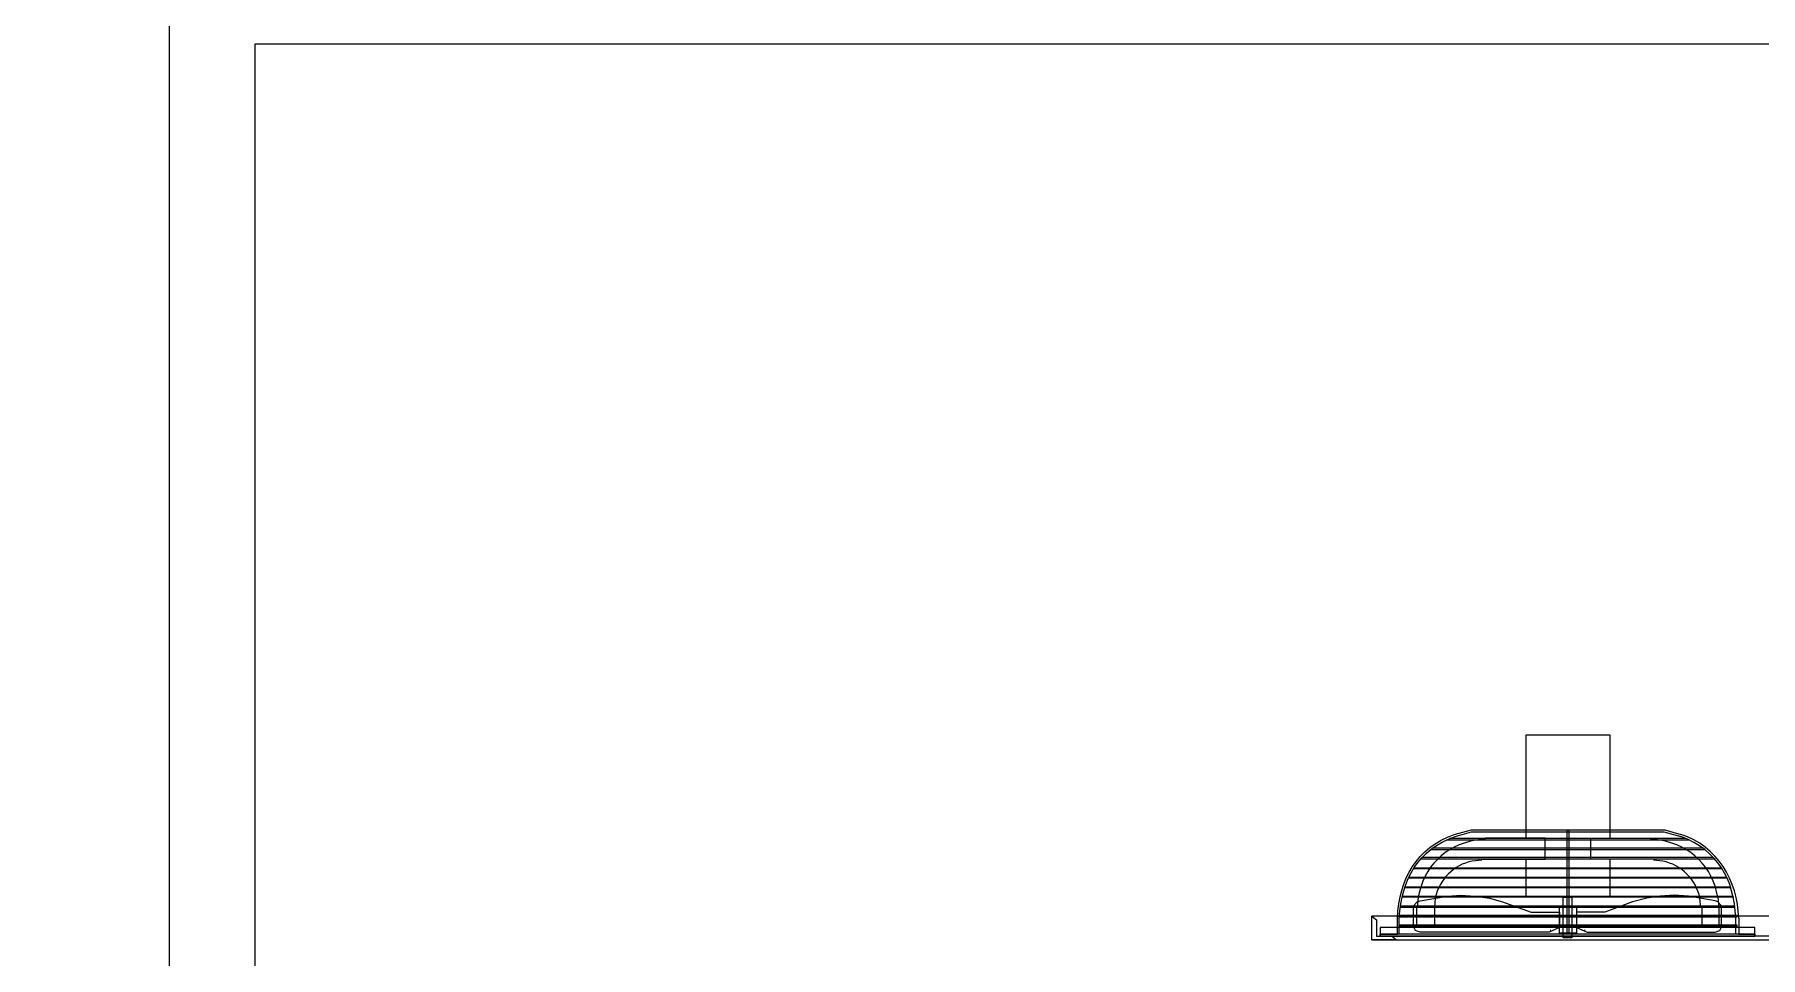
# Model space of a CAD drawing. Header units: metres. Extents: x 529352 to 529741, y 2674804 to 2675132.
# Drawn here: x 529549.59 to 529552.108, y 2675005.696 to 2675007.041 of the extents above; entities that cross this region are included whole.
import ezdxf

# ---------------------------------------------------------------- set-up
doc = ezdxf.new("R2010")
doc.units = ezdxf.units.M
doc.layers.add('300mm Hume Pipe', color=74, linetype='Continuous')
doc.layers.add('IDT', color=7, linetype='Continuous')

# ---------------------------------------------------------------- blocks, each defined once
blk = doc.blocks.new('IDT')
at = {"layer": 'IDT', "color": 0}
for p, q in [((19.5525, 16.8104), (19.5525, 7.0104)), ((19.4275, 16.6854), (19.4275, 7.1354)), ((19.4275, 7.1354), (12.7275, 7.1354))]:
    blk.add_line(p, q, dxfattribs=at)
at = {"layer": 'IDT', "color": 0, "lineweight": 25}
for p, q in [((17.7985, 8.4417), (16.6422, 8.4417)), ((16.6713, 8.4362), (17.7695, 8.4362)), ((17.2674, 8.4362), (17.2397, 8.4362)), ((17.2397, 8.4362), (17.7861, 8.4362)), ((17.2397, 8.4334), (17.2397, 8.4362)), ((17.2397, 8.4362), (17.2397, 8.4334)), ((17.7861, 8.4362), (17.2397, 8.4362)), ((17.2397, 8.4362), (17.2397, 8.4237)), ((17.5067, 8.439), (17.5191, 8.439)), ((17.5067, 8.3795), (17.5067, 8.439)), ((17.5191, 8.439), (17.5191, 8.3795)), ((17.7861, 8.4362), (17.7584, 8.4362)), ((17.7861, 8.4362), (17.7861, 8.4334)), ((17.7861, 8.4334), (17.7861, 8.4362)), ((17.7861, 8.4237), (17.7861, 8.4362)), ((17.2632, 8.4334), (17.2397, 8.4334)), ((17.2397, 8.4334), (17.7861, 8.4334)), ((17.2397, 8.4237), (17.7861, 8.4237)), ((17.2632, 8.4099), (17.2632, 8.4334)), ((17.266, 8.4224), (17.7584, 8.4224)), ((17.266, 8.4196), (17.266, 8.4224)), ((17.7584, 8.4196), (17.266, 8.4196)), ((17.2674, 8.4334), (17.2674, 8.4099)), ((17.2895, 8.4251), (17.2881, 8.421)), ((17.2881, 8.421), (17.2881, 8.3961)), ((17.2909, 8.4279), (17.2895, 8.4251)), ((17.2937, 8.4293), (17.2909, 8.4279)), ((17.2923, 8.3947), (17.2923, 8.4237)), ((17.2978, 8.4307), (17.2937, 8.4293)), ((17.4845, 8.4307), (17.2978, 8.4307)), ((17.3172, 8.3947), (17.3172, 8.4237)), ((17.4998, 8.4237), (17.4845, 8.4307)), ((17.4873, 8.4279), (17.4887, 8.4279)), ((17.4998, 8.432), (17.5247, 8.432)), ((17.4998, 8.3933), (17.4998, 8.432)), ((17.4998, 8.4016), (17.4998, 8.4237)), ((17.5108, 8.4334), (17.5108, 8.2813)), ((17.5136, 8.4334), (17.5136, 8.2813)), ((17.5247, 8.432), (17.5247, 8.3933)), ((17.5247, 8.4237), (17.5399, 8.4307)), ((17.5247, 8.4016), (17.5247, 8.4237)), ((17.5371, 8.4279), (17.5385, 8.4279)), ((17.5399, 8.4307), (17.728, 8.4307)), ((17.7072, 8.3947), (17.7072, 8.4237)), ((17.728, 8.4307), (17.7321, 8.4293)), ((17.7321, 8.4293), (17.7349, 8.4279)), ((17.7335, 8.3947), (17.7335, 8.4237)), ((17.7349, 8.4279), (17.7363, 8.4251)), ((17.7363, 8.4251), (17.7377, 8.421)), ((17.7377, 8.421), (17.7377, 8.3961)), ((17.7584, 8.4334), (17.7584, 8.4099)), ((17.7584, 8.4224), (17.7584, 8.4196)), ((17.7861, 8.4334), (17.7612, 8.4334)), ((17.7612, 8.4334), (17.7612, 8.4099)), ((17.266, 8.4085), (17.7584, 8.4085)), ((17.266, 8.4058), (17.266, 8.4085)), ((17.7584, 8.4058), (17.266, 8.4058)), ((17.2688, 8.3947), (17.757, 8.3947)), ((17.757, 8.3919), (17.2688, 8.3919)), ((17.2881, 8.3961), (17.2881, 8.3919)), ((17.2881, 8.3919), (17.2937, 8.3864)), ((17.2937, 8.3795), (17.2923, 8.3947)), ((17.2937, 8.3864), (17.2978, 8.385)), ((17.3186, 8.3947), (17.32, 8.3809)), ((17.3974, 8.3809), (17.4182, 8.3864)), ((17.4182, 8.3864), (17.4583, 8.4016)), ((17.4583, 8.4016), (17.4998, 8.4016)), ((17.5247, 8.3933), (17.4998, 8.3933)), ((17.5662, 8.4016), (17.5247, 8.4016)), ((17.6076, 8.3864), (17.5662, 8.4016)), ((17.627, 8.3809), (17.6076, 8.3864)), ((17.7059, 8.3809), (17.7072, 8.3947)), ((17.7321, 8.3864), (17.728, 8.385)), ((17.7307, 8.3795), (17.7321, 8.3947)), ((17.7377, 8.3919), (17.7321, 8.3864)), ((17.7377, 8.3961), (17.7377, 8.3919)), ((17.7584, 8.4085), (17.7584, 8.4058)), ((17.2702, 8.3795), (17.7543, 8.3795)), ((17.7543, 8.3781), (17.2715, 8.3781)), ((17.2743, 8.3657), (17.7501, 8.3657)), ((17.7501, 8.3643), (17.2757, 8.3643)), ((17.2978, 8.385), (17.3366, 8.3781)), ((17.3366, 8.3781), (17.3573, 8.3767)), ((17.3573, 8.3767), (17.378, 8.3781)), ((17.378, 8.3781), (17.3974, 8.3809)), ((17.4514, 8.3242), (17.4514, 8.3795)), ((17.4514, 8.3795), (17.5731, 8.3795)), ((17.5191, 8.3795), (17.5067, 8.3795)), ((17.5731, 8.3795), (17.5731, 8.3242)), ((17.6478, 8.3781), (17.627, 8.3809)), ((17.6685, 8.3767), (17.6478, 8.3781)), ((17.6879, 8.3781), (17.6685, 8.3767)), ((17.728, 8.385), (17.6879, 8.3781)), ((17.2798, 8.3518), (17.7446, 8.3518)), ((17.7446, 8.3504), (17.2812, 8.3504)), ((17.2881, 8.338), (17.7377, 8.338)), ((17.7363, 8.3366), (17.2895, 8.3366)), ((17.2978, 8.3242), (17.7266, 8.3242)), ((17.7252, 8.3214), (17.3006, 8.3214)), ((17.313, 8.3103), (17.7128, 8.3103)), ((17.3739, 8.3269), (17.3877, 8.3255)), ((17.3877, 8.3242), (17.479, 8.3242)), ((17.479, 8.3242), (17.479, 8.2937)), ((17.6381, 8.3242), (17.5454, 8.3242)), ((17.5454, 8.3242), (17.5454, 8.2937)), ((17.6381, 8.3255), (17.6519, 8.3269)), ((17.71, 8.3076), (17.3158, 8.3076)), ((17.3352, 8.2965), (17.6893, 8.2965)), ((17.6851, 8.2937), (17.3407, 8.2937)), ((17.3725, 8.2841), (17.3476, 8.291)), ((17.3711, 8.2813), (17.3476, 8.2882)), ((17.3767, 8.2965), (17.3919, 8.2951)), ((17.479, 8.2937), (17.3919, 8.2937)), ((17.4514, 8.143), (17.4514, 8.2937)), ((17.5454, 8.2937), (17.6325, 8.2937)), ((17.5731, 8.2937), (17.5731, 8.143)), ((17.6325, 8.2951), (17.6478, 8.2965)), ((17.6768, 8.291), (17.6533, 8.2841)), ((17.6782, 8.2882), (17.6533, 8.2813)), ((17.6533, 8.2813), (17.3711, 8.2813)), ((17.6533, 8.2841), (17.3725, 8.2841)), ((17.5731, 8.143), (17.4514, 8.143))]:
    blk.add_line(p, q, dxfattribs=at)
at = {"layer": 'IDT', "color": 8, "lineweight": 25}
for p, q in [((17.7695, 8.4362), (17.7626, 8.4417)), ((17.7626, 8.4417), (17.7985, 8.4417)), ((17.7916, 8.4362), (17.7695, 8.4362)), ((17.7916, 8.4127), (17.7916, 8.4362)), ((17.7985, 8.4417), (17.7985, 8.4072)), ((17.7985, 8.4072), (17.7916, 8.4127)), ((16.6062, 8.4072), (17.7985, 8.4072))]:
    blk.add_line(p, q, dxfattribs=at)
at = {"layer": 'IDT', "color": 0, "lineweight": 25}
for centre, start, end in [((17.3877, 8.3947), 191.5341, 258.4659), ((17.6381, 8.3947), 281.5341, 348.4659)]:
    blk.add_arc(centre, 0.0692, start, end, dxfattribs=at)
for points in [[(17.2632, 8.4099), (17.2647, 8.3557), (17.2943, 8.3048), (17.3476, 8.2882)], [(17.2674, 8.4099), (17.2701, 8.3527), (17.2939, 8.3116), (17.3476, 8.291)], [(17.7584, 8.4099), (17.7544, 8.3534), (17.7315, 8.3101), (17.6768, 8.291)], [(17.7612, 8.4099), (17.7584, 8.3532), (17.733, 8.3072), (17.6782, 8.2882)], [(17.2937, 8.3795), (17.3016, 8.3353), (17.3324, 8.3045), (17.3767, 8.2965)], [(17.6478, 8.2965), (17.692, 8.3045), (17.7228, 8.3353), (17.7307, 8.3795)]]:
    blk.add_open_spline(points, degree=3, dxfattribs=at)

msp = doc.modelspace()

# ---------------------------------------------------------------- hatches: boundary and pattern name
at = {"layer": '300mm Hume Pipe'}
h = msp.add_hatch(dxfattribs=at)
h.set_pattern_fill('ANSI37', color=74, scale=0.1, angle=-90)
h.set_pattern_definition([(315, (-2145464.2613, 3205197.27235), (0.224506403027, 0.224506403027), []), (45, (-2145464.2613, 3205197.27235), (-0.224506403027, 0.224506403027), [])])
edge = h.paths.add_edge_path()
edge.add_line((529580.2163, 2675012.4891), (529541.1503, 2675012.4891))
edge.add_arc((529541.1503, 2675011.5891), 0.9, 90, 180)
edge.add_line((529540.2503, 2675011.5891), (529540.2503, 2675005.7255))
edge.add_line((529540.2503, 2675005.7255), (529540.5503, 2675005.7255))
edge.add_line((529540.5503, 2675005.7255), (529540.5503, 2675011.2891))
edge.add_arc((529541.4503, 2675011.2891), 0.9, 90, 180, ccw=False)
edge.add_line((529541.4503, 2675012.1891), (529580.2163, 2675012.1891))
edge.add_line((529580.2163, 2675012.1891), (529580.2163, 2675012.4891))

# ---------------------------------------------------------------- block references
at = {"layer": 'IDT', "color": 8, "rotation": 180}
msp.add_blockref('IDT', (529569.3393, 2675014.163), dxfattribs=at)

doc.saveas('drawing.dxf')
